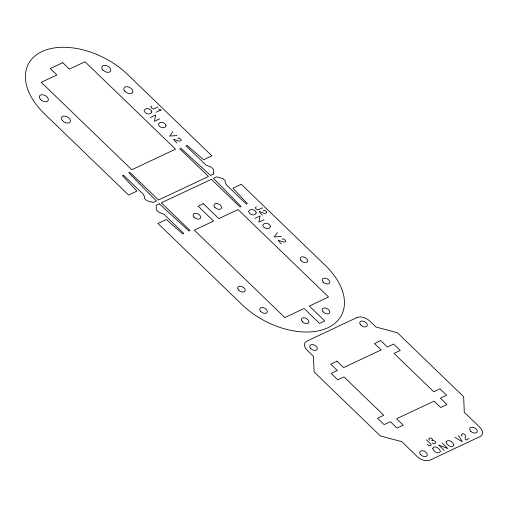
<?xml version="1.0" encoding="UTF-8"?>
<svg xmlns="http://www.w3.org/2000/svg" width="508" height="508" viewBox="0 0 508 508"><rect width="100%" height="100%" fill="white"/><g stroke="black" fill="none" stroke-linecap="round" stroke-linejoin="round"><path stroke-width="0.76" d="M172.911 131.667L169.71 136.049L176.917 135.534M277.368 232.581L274.161 236.963L281.369 236.449M151.879 105.994L151.098 106.432A1.765 1.099 27.6 0 0 150.946 106.839L151.321 107.791A2.616 1.626 27.6 0 0 151.752 108.236L153.238 108.915A1.88 1.168 27.6 0 0 153.676 108.915L158.052 106.94M155.981 112.332L161.188 109.88L160.318 109.963A1.778 1.111 27.6 0 1 159.804 109.811L158.763 109.157M150.482 117.488L155.689 115.037L154.413 121.279L159.62 118.834M256.33 206.908L255.549 207.353A1.765 1.099 27.6 0 0 255.403 207.753L255.772 208.705A2.616 1.626 27.6 0 0 256.203 209.15L257.696 209.829A1.88 1.168 27.6 0 0 258.127 209.829L262.503 207.861M254.94 218.402L260.147 215.951L258.864 222.199L264.071 219.748M469.03 438.595L465.938 440.049C463.753 438.461 467.138 435.362 464.16 434.207C462.718 432.778 460.089 434.67 462.134 436.086M177.571 138.22L178.93 138.068A1.816 1.13 27.6 0 1 179.534 138.252L181.166 139.833A1.791 1.111 27.6 0 1 181.21 140.252C179.692 143.84 168.351 134.595 176.86 142.958M263.131 210.42L264.49 210.268A1.816 1.13 27.6 0 1 265.093 210.458L266.725 212.039A1.791 1.111 27.6 0 1 266.77 212.452C265.214 216.071 253.917 206.788 262.414 215.157M282.029 239.135L283.388 238.982A1.816 1.13 27.6 0 1 283.985 239.173L285.617 240.754A1.791 1.111 27.6 0 1 285.661 241.167C284.15 244.754 272.802 235.509 281.311 243.872M454.876 437.325L462.286 441.77L458.654 435.553M432.118 442.881L433.699 443.694A2.216 1.378 27.6 0 0 434.257 443.713L434.626 443.643A3.854 2.4 27.6 0 0 435.14 443.433L435.781 442.538A1.67 1.041 27.6 0 0 435.661 442.1L434.156 440.722A1.822 1.137 27.6 0 0 433.553 440.506L431.8 440.766L432.714 439.947A1.543 0.959 27.6 0 0 432.714 439.56L431.444 438.22L429.914 438.004A3.956 2.464 27.6 0 0 429.374 438.233A2.94 1.829 27.6 0 0 429.114 438.436A2.21 1.378 27.6 0 0 428.955 438.671A1.981 1.232 27.6 0 0 428.879 439.052L428.981 439.458A1.962 1.226 27.6 0 0 429.241 439.884L429.482 440.15M442.341 443.224L447.859 448.558L438.633 444.97L444.151 450.298M427.552 444.494L428.784 445.484L430.289 445.687A2.616 1.626 27.6 0 0 430.733 445.503L430.848 445.421A1.918 1.194 27.6 0 0 431.063 445.116A1.708 1.06 27.6 0 0 431.121 444.779L431.076 444.538A1.88 1.168 27.6 0 0 430.905 444.176L426.383 439.731M432.689 448.253C433.153 451.237 438.029 454.755 440.328 451.701A2.991 1.861 27.6 0 0 440.347 451.021C439.445 448.272 434.6 444.894 432.689 448.253M446.107 441.941C446.57 444.925 451.447 448.443 453.746 445.389A2.991 1.861 27.6 0 0 453.765 444.71C452.863 441.96 448.024 438.582 446.107 441.941M151.816 111.976C150.724 115.532 144.964 114.084 144.208 110.871A2.857 1.778 27.6 0 1 144.253 110.179C146.044 107.137 151.238 108.75 151.816 111.976M166.046 125.711C164.948 129.267 159.188 127.819 158.433 124.612A2.857 1.778 27.6 0 1 158.477 123.914C160.268 120.872 165.462 122.485 166.046 125.711M256.267 212.89C255.175 216.452 249.415 214.998 248.66 211.792A2.857 1.778 27.6 0 1 248.704 211.093C250.495 208.051 255.689 209.664 256.267 212.89M270.497 226.625C269.399 230.188 263.639 228.74 262.884 225.527A2.857 1.778 27.6 0 1 262.928 224.828C264.725 221.786 269.919 223.406 270.497 226.625M62.763 62.694L50.267 68.574L56.89 74.968L41.269 82.315L131.807 169.736L175.546 149.162L85.014 61.741L69.393 69.088L62.763 62.694M123.539 175.209L122.498 175.698L136.912 191.116L128.581 195.034L44.45 113.798A65.145 40.551 27.6 0 1 41.942 51.562A65.145 40.551 27.6 0 1 127.762 74.612L211.893 155.848L203.562 159.766L187.065 145.332L186.023 145.821L205.899 165.011L211.29 167.227L213.5 169.361L213.69 174.028L210.566 175.501L180.816 148.273L179.775 148.761L208.483 176.479L158.49 199.987L129.788 172.269L128.746 172.758L156.407 200.971L153.283 202.438L146.85 200.711L144.64 198.577L144.577 197.021L143.408 194.399L123.539 175.209M159.283 203.803L156.159 205.276L156.35 209.944L158.559 212.071L163.951 214.293L183.826 233.483L182.785 233.972L166.287 219.539L157.956 223.456L242.087 304.692A65.145 40.551 27.6 0 0 327.908 327.743A65.145 40.551 27.6 0 0 325.399 265.506L241.268 184.271L232.937 188.189L247.352 203.6L246.31 204.095L226.441 184.906L225.273 182.283L225.209 180.727L222.999 178.594L216.567 176.867L213.443 178.333L241.103 206.54L240.062 207.029L211.36 179.311L161.366 202.825L190.075 230.543L189.033 231.032L159.283 203.803M203.321 203.702L198.114 206.153L213.57 221.075L194.304 230.137L284.836 317.557L304.101 308.496L319.564 323.425L324.771 320.973L309.309 306.051L328.581 296.99L238.042 209.569L218.777 218.631L203.321 203.702M356.902 317.576L306.915 341.09A9.773 6.083 27.6 0 0 307.289 350.425L313.474 356.394L314.103 371.951L380.346 435.921L401.803 441.681L417.259 456.609A9.773 6.083 27.6 0 0 430.13 460.064L480.117 436.55A9.773 6.083 27.6 0 0 479.743 427.215L464.287 412.293L463.658 396.735L397.415 332.765L375.958 327.006L369.773 321.037A9.773 6.083 27.6 0 0 356.902 317.576M337.014 361.175L330.765 364.115L337.388 370.51L331.14 373.45L337.763 379.851L344.011 376.911L383.756 415.29L377.507 418.23L384.137 424.625L390.385 421.684L397.008 428.079L403.257 425.145L396.634 418.744L434.124 401.11L440.747 407.511L446.996 404.571L440.373 398.17L446.621 395.237L439.998 388.836L433.749 391.776L393.998 353.397L400.247 350.457L393.624 344.062L387.375 347.002L380.752 340.601L374.504 343.541L381.127 349.942L343.637 367.576L337.014 361.175M102.883 70.009A4.883 3.042 27.6 0 0 110.617 71.145A4.883 3.042 27.6 0 0 105.423 65.392A4.883 3.042 27.6 0 0 102.883 70.009M124.962 91.332A4.883 3.042 27.6 0 0 132.702 92.469A4.883 3.042 27.6 0 0 127.502 86.716A4.883 3.042 27.6 0 0 124.962 91.332M62.478 120.72A4.883 3.042 27.6 0 0 70.218 121.857A4.883 3.042 27.6 0 0 65.018 116.103A4.883 3.042 27.6 0 0 62.478 120.72M40.399 99.397A4.883 3.042 27.6 0 0 48.133 100.54A4.883 3.042 27.6 0 0 42.939 94.78A4.883 3.042 27.6 0 0 40.399 99.397M301.092 260.706A4.07 2.534 27.6 0 0 307.537 261.658A4.07 2.534 27.6 0 0 303.206 256.864A4.07 2.534 27.6 0 0 301.092 260.706M323.171 282.029A4.07 2.534 27.6 0 0 329.616 282.981A4.07 2.534 27.6 0 0 325.291 278.181A4.07 2.534 27.6 0 0 323.171 282.029M238.608 290.1A4.07 2.534 27.6 0 0 245.053 291.046A4.07 2.534 27.6 0 0 240.722 286.252A4.07 2.534 27.6 0 0 238.608 290.1M260.687 311.417A4.07 2.534 27.6 0 0 267.132 312.369A4.07 2.534 27.6 0 0 262.801 307.575A4.07 2.534 27.6 0 0 260.687 311.417M323.101 311.868A4.07 2.534 27.6 0 0 329.546 312.82A4.07 2.534 27.6 0 0 325.215 308.019A4.07 2.534 27.6 0 0 323.101 311.868M302.273 321.666A4.07 2.534 27.6 0 0 308.718 322.618A4.07 2.534 27.6 0 0 304.387 317.817A4.07 2.534 27.6 0 0 302.273 321.666M194.075 217.189A4.07 2.534 27.6 0 0 200.52 218.142A4.07 2.534 27.6 0 0 196.19 213.341A4.07 2.534 27.6 0 0 194.075 217.189M214.903 207.391A4.07 2.534 27.6 0 0 221.348 208.344A4.07 2.534 27.6 0 0 217.018 203.543A4.07 2.534 27.6 0 0 214.903 207.391M360.674 324.942A4.07 2.534 27.6 0 0 367.119 325.888A4.07 2.534 27.6 0 0 362.788 321.094A4.07 2.534 27.6 0 0 360.674 324.942M310.686 348.45A4.07 2.534 27.6 0 0 317.132 349.402A4.07 2.534 27.6 0 0 312.801 344.602A4.07 2.534 27.6 0 0 310.686 348.45M420.649 454.635A4.07 2.534 27.6 0 0 427.101 455.581A4.07 2.534 27.6 0 0 422.77 450.786A4.07 2.534 27.6 0 0 420.649 454.635M470.637 431.121A4.07 2.534 27.6 0 0 477.088 432.073A4.07 2.534 27.6 0 0 472.757 427.272A4.07 2.534 27.6 0 0 470.637 431.121"/></g></svg>
